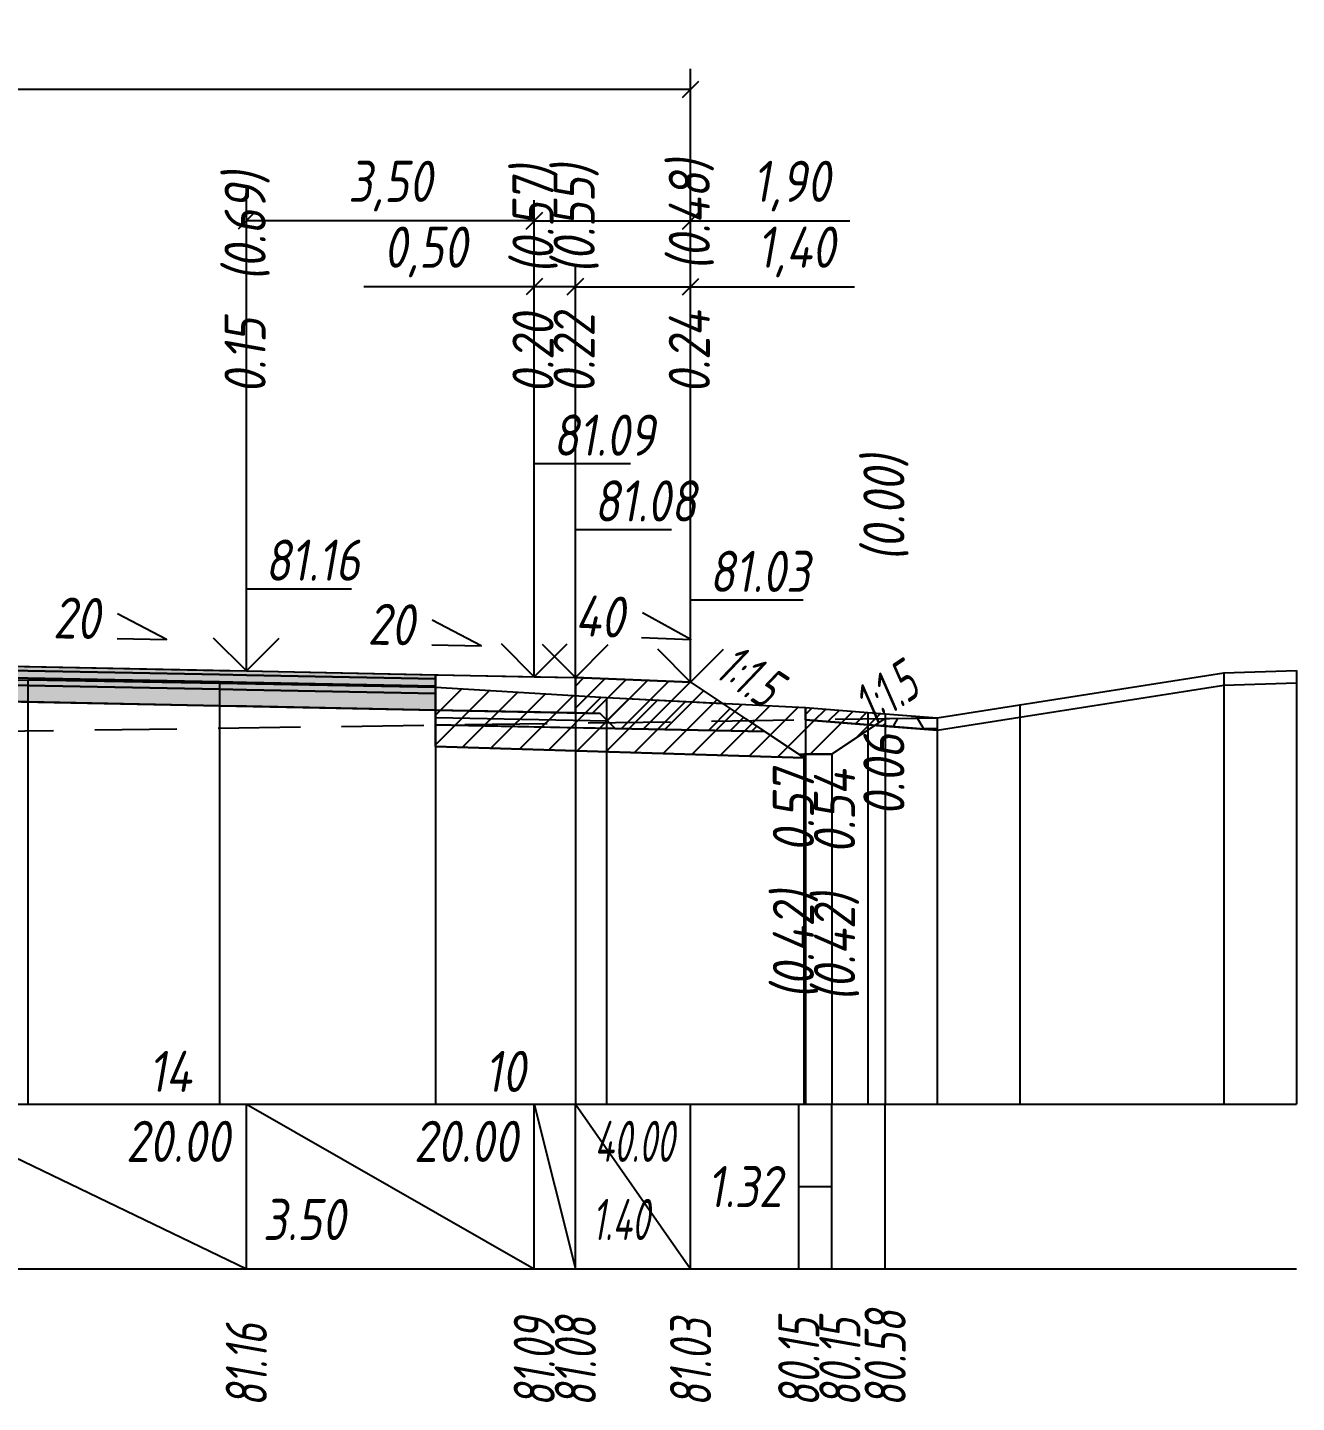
# Model space of a CAD drawing. Extents: x -717 to 1451, y -133302 to 233.
# Drawn here: x 167 to 244.1, y -23617.1 to -23533.6 of the extents above; entities that cross this region are included whole.
import ezdxf
from ezdxf.enums import TextEntityAlignment as Align

# ---------------------------------------------------------------- set-up
doc = ezdxf.new("R2010")
doc.units = 0
doc.linetypes.add('штриховая', pattern=[0.75, 0.5, -0.25])
for name, color, linetype in [('Интерполированный поперечник', 2, 'Continuous'), ('Код_514', 1, 'Continuous'), ('Контур_0', 7, 'Continuous'), ('Контур_2521', 7, 'Continuous'), ('Контур_2564', 7, 'Continuous'), ('Контур_2660', 7, 'Continuous'), ('Контур_2665', 7, 'Continuous'), ('Контур_400', 7, 'Continuous'), ('Контур_508', 7, 'Continuous'), ('Контур_512', 7, 'Continuous'), ('Контур_513', 7, 'Continuous'), ('Контур_818', 7, 'Continuous'), ('Красный поперечник', 1, 'Continuous'), ('Объём_2501', 7, 'Continuous'), ('Объём_2564', 7, 'Continuous'), ('Объём_2650', 7, 'Continuous'), ('Объём_2660', 7, 'Continuous'), ('Объём_2661', 7, 'Continuous'), ('Объём_2662', 7, 'Continuous'), ('Объём_2663', 7, 'Continuous'), ('Объём_2664', 7, 'Continuous'), ('Объём_2665', 7, 'Continuous'), ('Объём_2666', 7, 'Continuous'), ('Объём_2667', 7, 'Continuous'), ('Объём_2668', 7, 'Continuous'), ('Объём_2669', 7, 'Continuous'), ('Объём_2675', 7, 'Continuous'), ('Объём_2753', 7, 'Continuous'), ('Откосы', 7, 'Continuous'), ('Отметки покрытия', 7, 'Continuous'), ('Рабочие отметки', 7, 'Continuous'), ('Рабочие отметки доп.', 7, 'Continuous'), ('Слои выравнивания', 7, 'Continuous'), ('Таблица', 7, 'Continuous'), ('Уклоны проезжей части', 7, 'Continuous'), ('Черный поперечник', 3, 'Continuous')]:
    doc.layers.add(name, color=color, linetype=linetype)
for name, color, linetype, true_color in [('Контур_2540', 2, 'Continuous', 0xffff00), ('Контур_2560', 2, 'Continuous', 0xffff00), ('Контур_2561', 7, 'Continuous', 0xff8040), ('Контур_2562', 3, 'Continuous', 0x00ff00), ('Контур_2563', 7, 'Continuous', 0xff8000), ('Контур_2570', 7, 'Continuous', 0x80ff00), ('Контур_2725', 7, 'Continuous', 0x323232), ('Контур_2736', 4, 'Continuous', 0x00ffff), ('Контур_2737', 4, 'Continuous', 0x00ffff), ('Контур_2738', 4, 'Continuous', 0x00ffff), ('Контур_2739', 4, 'Continuous', 0x00ffff), ('Контур_2741', 4, 'Continuous', 0x00ffff), ('Контур_2742', 4, 'Continuous', 0x00ffff), ('Контур_2743', 4, 'Continuous', 0x00ffff), ('Контур_2744', 7, 'Continuous', 0xa4ffff), ('Контур_2745', 7, 'Continuous', 0xa4ffff), ('Контур_2747', 4, 'Continuous', 0x00ffff), ('Контур_2748', 4, 'Continuous', 0x00ffff), ('Контур_2749', 4, 'Continuous', 0x00ffff), ('Контур_2750', 4, 'Continuous', 0x00ffff), ('Контур_2751', 4, 'Continuous', 0x00ffff), ('Контур_2752', 4, 'Continuous', 0x00ffff), ('Контур_2760', 7, 'Continuous', 0x323232), ('Контур_2761', 7, 'Continuous', 0x323232), ('Контур_2762', 7, 'Continuous', 0x323232), ('Контур_2763', 7, 'Continuous', 0x323232), ('Контур_402', 7, 'Continuous', 0xff6464), ('Контур_703', 4, 'Continuous', 0x00ffff), ('Контур_705', 4, 'Continuous', 0x00ffff), ('Контур_707', 4, 'Continuous', 0x00ffff), ('Контур_720', 131, 'Continuous', 0xaaffff), ('Объём_2500', 7, 'Continuous', 0xc0c0c0), ('Объём_2520', 7, 'Continuous', 0x80ffff), ('Объём_2540', 2, 'Continuous', 0xffff00), ('Объём_2560', 2, 'Continuous', 0xffff00), ('Объём_2561', 7, 'Continuous', 0xff8040), ('Объём_2562', 3, 'Continuous', 0x00ff00), ('Объём_2563', 7, 'Continuous', 0xff8000), ('Объём_2570', 7, 'Continuous', 0x80ff00), ('Объём_2600', 7, 'Continuous', 0x808000), ('Объём_2746', 2, 'Continuous', 0xffff00)]:
    doc.layers.add(name, color=color, linetype=linetype, true_color=true_color)
doc.styles.get("Standard").update_dxf_attribs({"font": 'txt', "height": 2.5})
doc.styles.add('М', font='romand.shx', dxfattribs={"width": 0.8, "oblique": 10, "height": 2.5})
doc.dimstyles.new('ISO-25', dxfattribs={"dimtxt": 2.5, "dimasz": 2.5, "dimexe": 1.25, "dimexo": 0.625, "dimtad": 1, "dimtxsty": 'Standard', "dimcen": 2.5, "dimadec": 0, "dimazin": 0, "dimtfac": 1, "dimtmove": 0, "dimatfit": 3, "dimfxl": 1, "dimarcsym": 0})

# ---------------------------------------------------------------- blocks, each defined once
blk = doc.blocks.new('_Oblique')
at = {"color": 0, "linetype": 'ByBlock', "lineweight": -2}
blk.add_line((-0.5, -0.5), (0.5, 0.5), dxfattribs=at)
blk = doc.blocks.new('*D569')
at = {"color": 0, "lineweight": -2, "transparency": 16777216}
for p, q in [((200.302, -23572.498), (200.302, -23548.058)), ((207.302, -23572.778), (207.302, -23548.058)), ((200.302, -23549.308), (207.302, -23549.308)), ((207.302, -23549.308), (217.271, -23549.308))]:
    blk.add_line(p, q, dxfattribs=at)
at = {"layer": 'Defpoints', "color": 0, "transparency": 16777216}
for p in [(207.302, -23549.308), (200.302, -23573.123), (207.302, -23573.403)]:
    blk.add_point(p, dxfattribs=at)
at = {"color": 0, "lineweight": -2, "transparency": 16777216, "rotation": 180}
blk.add_blockref('_Oblique', (200.302, -23549.308), dxfattribs=at)
at = {"color": 0, "lineweight": -2, "transparency": 16777216}
blk.add_blockref('_Oblique', (207.302, -23549.308), dxfattribs=at)
at = {"color": 0, "transparency": 16777216, "insert": (213.73, -23547.195), "char_height": 2.5, "width": 8.75, "attachment_point": 5, "style": 'М'}
blk.add_mtext('1,40', dxfattribs=at)
blk = doc.blocks.new('*D571')
at = {"color": 0, "lineweight": -2, "transparency": 16777216}
for p, q in [((197.802, -23572.448), (197.802, -23548.058)), ((200.302, -23572.498), (200.302, -23548.058)), ((197.802, -23549.308), (187.436, -23549.308)), ((200.302, -23549.308), (197.802, -23549.308))]:
    blk.add_line(p, q, dxfattribs=at)
at = {"layer": 'Defpoints', "color": 0, "transparency": 16777216}
for p in [(200.302, -23549.308), (197.802, -23573.073), (200.302, -23573.123)]:
    blk.add_point(p, dxfattribs=at)
at = {"color": 0, "lineweight": -2, "transparency": 16777216, "rotation": 180}
blk.add_blockref('_Oblique', (197.802, -23549.308), dxfattribs=at)
at = {"color": 0, "lineweight": -2, "transparency": 16777216}
blk.add_blockref('_Oblique', (200.302, -23549.308), dxfattribs=at)
at = {"color": 0, "transparency": 16777216, "insert": (191.197, -23547.195), "char_height": 2.5, "width": 9.16667, "attachment_point": 5, "style": 'М'}
blk.add_mtext('0,50', dxfattribs=at)
blk = doc.blocks.new('*D573')
at = {"color": 0, "lineweight": -2, "transparency": 16777216}
for p, q in [((180.302, -23572.098), (180.302, -23544.058)), ((197.802, -23572.448), (197.802, -23544.058)), ((197.802, -23545.308), (180.302, -23545.308))]:
    blk.add_line(p, q, dxfattribs=at)
at = {"layer": 'Defpoints', "color": 0, "transparency": 16777216}
for p in [(180.302, -23545.308), (180.302, -23572.723), (197.802, -23573.073)]:
    blk.add_point(p, dxfattribs=at)
at = {"color": 0, "lineweight": -2, "transparency": 16777216, "rotation": 180}
blk.add_blockref('_Oblique', (180.302, -23545.308), dxfattribs=at)
at = {"color": 0, "lineweight": -2, "transparency": 16777216}
blk.add_blockref('_Oblique', (197.802, -23545.308), dxfattribs=at)
at = {"color": 0, "transparency": 16777216, "insert": (189.052, -23543.195), "char_height": 2.5, "width": 9.58333, "attachment_point": 5, "style": 'М'}
blk.add_mtext('3,50', dxfattribs=at)
blk = doc.blocks.new('*D574')
at = {"color": 0, "lineweight": -2, "transparency": 16777216}
for p, q in [((197.802, -23572.448), (197.802, -23544.058)), ((207.302, -23572.778), (207.302, -23544.058)), ((197.802, -23545.308), (207.302, -23545.308)), ((207.302, -23545.308), (216.984, -23545.308))]:
    blk.add_line(p, q, dxfattribs=at)
at = {"layer": 'Defpoints', "color": 0, "transparency": 16777216}
for p in [(197.802, -23545.308), (197.802, -23573.073), (207.302, -23573.403)]:
    blk.add_point(p, dxfattribs=at)
at = {"color": 0, "lineweight": -2, "transparency": 16777216, "rotation": 180}
blk.add_blockref('_Oblique', (197.802, -23545.308), dxfattribs=at)
at = {"color": 0, "lineweight": -2, "transparency": 16777216}
blk.add_blockref('_Oblique', (207.302, -23545.308), dxfattribs=at)
at = {"color": 0, "transparency": 16777216, "insert": (213.444, -23543.195), "char_height": 2.5, "width": 8.75, "attachment_point": 5, "style": 'М'}
blk.add_mtext('1,90', dxfattribs=at)
blk = doc.blocks.new('*D576')
at = {"color": 0, "lineweight": -2, "transparency": 16777216}
for p, q in [((111.802, -23572.778), (111.802, -23536.058)), ((207.302, -23572.778), (207.302, -23536.058)), ((111.802, -23537.308), (207.302, -23537.308))]:
    blk.add_line(p, q, dxfattribs=at)
at = {"layer": 'Defpoints', "color": 0, "transparency": 16777216}
for p in [(207.302, -23537.308), (111.802, -23573.403), (207.302, -23573.403)]:
    blk.add_point(p, dxfattribs=at)
at = {"color": 0, "lineweight": -2, "transparency": 16777216, "rotation": 180}
blk.add_blockref('_Oblique', (111.802, -23537.308), dxfattribs=at)
at = {"color": 0, "lineweight": -2, "transparency": 16777216}
blk.add_blockref('_Oblique', (207.302, -23537.308), dxfattribs=at)
at = {"color": 0, "transparency": 16777216, "insert": (159.552, -23535.195), "char_height": 2.5, "width": 10.41667, "attachment_point": 5, "style": 'М'}
blk.add_mtext('19,10', dxfattribs=at)

msp = doc.modelspace()

# ---------------------------------------------------------------- hatches: boundary and pattern name
at = {"layer": 'Объём_2563'}
h = msp.add_hatch(dxfattribs=at)
h.set_pattern_fill('ANSI31', color=256, scale=0.3)
h.paths.add_polyline_path([(202.72, -23576.159), (201.802, -23575.241), (200.302, -23575.211), (200.302, -23573.061), (207.302, -23573.341), (211.802, -23576.341)])
at = {"layer": 'Объём_2570'}
h = msp.add_hatch(dxfattribs=at)
h.set_pattern_fill('ANSI31', color=256, scale=0.2)
h.paths.add_polyline_path([(218.083, -23575.177), (219.13, -23575.261), (219.13, -23576.011), (214.289, -23575.639), (214.289, -23574.889)])
at = {"layer": 'Объём_2600'}
h = msp.add_hatch(dxfattribs=at)
h.set_pattern_fill('ANSI31', color=6, scale=0.4)
h.paths.add_polyline_path([(215.879, -23577.725), (214.193, -23577.725), (214.193, -23577.935), (191.788, -23577.263), (191.788, -23573.637), (202.184, -23574.27), (214.289, -23574.889), (214.289, -23575.639), (218.523, -23575.962)])
h = msp.add_hatch(dxfattribs=at)
h.set_pattern_fill('HONEY', color=5, scale=0.3)
h.paths.add_polyline_path([(219.13, -23575.558), (222.283, -23575.513), (222.283, -23576.263), (218.523, -23575.962)])
at = {"layer": 'Слои выравнивания'}
for color, points in [(2, [(159.552, -23572.246), (167.029, -23572.395), (178.662, -23572.628), (180.302, -23572.661), (191.788, -23572.89), (191.788, -23573.14), (180.302, -23572.911), (178.662, -23572.878), (167.029, -23572.645), (159.552, -23572.496)]), (3, [(159.552, -23572.496), (167.029, -23572.645), (178.662, -23572.878), (180.302, -23572.911), (191.788, -23573.14), (191.788, -23573.59), (180.302, -23573.361), (178.662, -23573.328), (167.029, -23573.095), (159.552, -23572.946)]), (4, [(159.552, -23572.946), (167.029, -23573.095), (178.662, -23573.328), (180.302, -23573.361), (191.788, -23573.59), (191.788, -23574.04), (180.302, -23573.811), (178.662, -23573.778), (167.029, -23573.545), (159.552, -23573.396)]), (5, [(159.552, -23573.396), (167.029, -23573.545), (178.662, -23573.778), (180.302, -23573.811), (191.788, -23574.04), (191.788, -23575.04), (180.302, -23574.811), (178.662, -23574.778), (167.029, -23574.545), (159.552, -23574.396)])]:
    msp.add_hatch(color=color, dxfattribs=at).paths.add_polyline_path(points)

# ---------------------------------------------------------------- linework, layer by layer
at = {"layer": 'Интерполированный поперечник', "linetype": 'штриховая', "ltscale": 10, "flags": 128}
msp.add_lwpolyline([(111.091, -23577.101), (222.283, -23575.513)], dxfattribs=at)
at = {"layer": 'Код_514'}
for p, q in [((159.552, -23599), (180.302, -23609)), ((180.302, -23609), (180.302, -23599)), ((180.302, -23599), (197.802, -23609)), ((197.802, -23609), (197.802, -23599)), ((197.802, -23599), (200.302, -23609)), ((200.302, -23609), (200.302, -23599)), ((200.302, -23599), (207.302, -23609)), ((207.302, -23609), (207.302, -23599)), ((213.879, -23609), (213.879, -23599)), ((215.879, -23609), (215.879, -23599)), ((219.13, -23609), (219.13, -23599)), ((213.879, -23604), (215.879, -23604))]:
    msp.add_line(p, q, dxfattribs=at)
at = {"layer": 'Контур_0', "flags": 128}
for points in [[(191.788, -23572.89), (200.302, -23573.061), (200.302, -23575.211), (191.788, -23575.04), (191.788, -23572.89), (191.788, -23572.89)], [(207.302, -23573.341), (210.806, -23575.677), (210.806, -23575.677), (210.806, -23575.677), (210.806, -23575.677), (210.806, -23575.677), (210.806, -23575.677), (210.806, -23575.677), (210.806, -23575.677), (210.806, -23575.677), (210.806, -23575.677), (210.806, -23575.677), (210.806, -23575.677), (210.806, -23575.677), (210.806, -23575.677), (213.879, -23577.725)], [(207.302, -23573.341), (210.806, -23575.677), (210.806, -23575.677), (210.806, -23575.677), (210.806, -23575.677), (210.806, -23575.677), (210.806, -23575.677), (210.806, -23575.677), (210.806, -23575.677), (210.806, -23575.677), (210.806, -23575.677), (210.806, -23575.677), (210.806, -23575.677), (210.806, -23575.677), (210.806, -23575.677), (213.879, -23577.725), (215.879, -23577.725), (219.13, -23575.558), (219.13, -23575.558), (219.13, -23575.558), (219.13, -23575.558), (219.13, -23575.558), (219.13, -23575.558), (219.13, -23575.558), (219.13, -23575.558), (219.13, -23575.558), (219.13, -23575.558), (219.13, -23575.558), (219.13, -23575.558), (219.13, -23575.558)], [(200.302, -23576.111), (191.788, -23575.94), (191.788, -23575.04), (201.802, -23575.241), (202.72, -23576.159), (200.302, -23576.111), (200.302, -23576.111)], [(200.302, -23575.211), (201.802, -23575.241), (202.72, -23576.159), (211.802, -23576.341)]]:
    msp.add_lwpolyline(points, dxfattribs=at)
at = {"layer": 'Контур_2521', "color": 250, "flags": 128}
msp.add_lwpolyline([(191.788, -23575.49), (202.261, -23575.7)], dxfattribs=at)
at = {"layer": 'Контур_2540', "flags": 128}
msp.add_lwpolyline([(197.802, -23576.061), (211.802, -23576.341), (214.193, -23577.935), (191.788, -23577.263), (191.788, -23575.94), (197.802, -23576.061), (197.802, -23576.061)], dxfattribs=at)
at = {"layer": 'Контур_2560', "flags": 128}
msp.add_lwpolyline([(200.302, -23573.061), (207.302, -23573.341), (207.302, -23573.341), (207.302, -23573.341)], dxfattribs=at)
at = {"layer": 'Контур_2561', "flags": 128}
msp.add_lwpolyline([(200.302, -23573.061), (200.302, -23573.061), (207.302, -23573.341), (207.302, -23573.341), (200.302, -23573.061)], dxfattribs=at)
at = {"layer": 'Контур_2562', "flags": 128}
msp.add_lwpolyline([(207.302, -23573.341), (207.302, -23573.341), (207.302, -23573.341), (207.302, -23573.341), (207.302, -23573.341)], dxfattribs=at)
at = {"layer": 'Контур_2563', "flags": 128}
msp.add_lwpolyline([(202.72, -23576.159), (201.802, -23575.241), (200.302, -23575.211), (200.302, -23573.061), (207.302, -23573.341), (211.802, -23576.341), (202.72, -23576.159), (202.72, -23576.159)], dxfattribs=at)
at = {"layer": 'Контур_2564', "flags": 128}
msp.add_lwpolyline([(200.302, -23573.061), (207.302, -23573.341)], dxfattribs=at)
at = {"layer": 'Контур_2570', "flags": 128}
msp.add_lwpolyline([(159.552, -23573.34), (167.029, -23573.198), (178.662, -23573.396), (191.788, -23573.637), (202.184, -23574.27), (214.289, -23574.889), (214.289, -23575.639), (218.083, -23575.927), (222.283, -23576.263), (222.283, -23576.263), (227.306, -23575.473), (239.709, -23573.528), (244.13, -23573.376)], dxfattribs=at)
at = {"layer": 'Контур_2660', "flags": 128}
msp.add_lwpolyline([(191.788, -23577.263), (214.193, -23577.935)], dxfattribs=at)
at = {"layer": 'Контур_2665', "flags": 128}
msp.add_lwpolyline([(207.302, -23573.341), (207.302, -23573.341)], dxfattribs=at)
at = {"layer": 'Контур_2725', "flags": 128}
msp.add_lwpolyline([(142.167, -23574.743), (153.997, -23574.507), (159.552, -23574.396), (167.029, -23574.545), (178.662, -23574.778), (180.302, -23574.811), (191.788, -23575.04)], dxfattribs=at)
at = {"layer": 'Контур_2736', "flags": 128}
for points in [[(207.302, -23573.341), (210.806, -23575.677)], [(210.806, -23575.677), (213.879, -23577.725)]]:
    msp.add_lwpolyline(points, dxfattribs=at)
at = {"layer": 'Контур_2737', "flags": 128}
msp.add_lwpolyline([(210.806, -23575.677), (210.806, -23575.677)], dxfattribs=at)
at = {"layer": 'Контур_2738', "flags": 128}
msp.add_lwpolyline([(210.806, -23575.677), (210.806, -23575.677)], dxfattribs=at)
at = {"layer": 'Контур_2739', "flags": 128}
msp.add_lwpolyline([(210.806, -23575.677), (210.806, -23575.677)], dxfattribs=at)
at = {"layer": 'Контур_2741', "flags": 128}
msp.add_lwpolyline([(219.13, -23575.558), (219.13, -23575.558)], dxfattribs=at)
at = {"layer": 'Контур_2742', "flags": 128}
msp.add_lwpolyline([(219.13, -23575.558), (219.13, -23575.558)], dxfattribs=at)
at = {"layer": 'Контур_2743', "flags": 128}
msp.add_lwpolyline([(219.13, -23575.558), (219.13, -23575.558)], dxfattribs=at)
at = {"layer": 'Контур_2744', "flags": 128}
msp.add_lwpolyline([(219.13, -23575.558), (219.13, -23575.558)], dxfattribs=at)
msp.add_lwpolyline([(219.13, -23575.558), (219.13, -23575.558)], dxfattribs=at)
msp.add_lwpolyline([(219.13, -23575.558), (219.13, -23575.558)], dxfattribs=at)
msp.add_lwpolyline([(219.13, -23575.558), (219.13, -23575.558)], dxfattribs=at)
msp.add_lwpolyline([(219.13, -23575.558), (219.13, -23575.558)], dxfattribs=at)
msp.add_lwpolyline([(219.13, -23575.558), (219.13, -23575.558)], dxfattribs=at)
at = {"layer": 'Контур_2745', "flags": 128}
msp.add_lwpolyline([(210.806, -23575.677), (210.806, -23575.677)], dxfattribs=at)
msp.add_lwpolyline([(210.806, -23575.677), (210.806, -23575.677)], dxfattribs=at)
msp.add_lwpolyline([(210.806, -23575.677), (210.806, -23575.677)], dxfattribs=at)
msp.add_lwpolyline([(210.806, -23575.677), (210.806, -23575.677)], dxfattribs=at)
msp.add_lwpolyline([(210.806, -23575.677), (210.806, -23575.677)], dxfattribs=at)
msp.add_lwpolyline([(210.806, -23575.677), (210.806, -23575.677)], dxfattribs=at)
at = {"layer": 'Контур_2747', "flags": 128}
msp.add_lwpolyline([(210.806, -23575.677), (210.806, -23575.677)], dxfattribs=at)
at = {"layer": 'Контур_2748', "flags": 128}
msp.add_lwpolyline([(210.806, -23575.677), (210.806, -23575.677)], dxfattribs=at)
at = {"layer": 'Контур_2749', "flags": 128}
msp.add_lwpolyline([(210.806, -23575.677), (210.806, -23575.677)], dxfattribs=at)
at = {"layer": 'Контур_2750', "flags": 128}
msp.add_lwpolyline([(219.13, -23575.558), (219.13, -23575.558)], dxfattribs=at)
at = {"layer": 'Контур_2751', "flags": 128}
msp.add_lwpolyline([(219.13, -23575.558), (219.13, -23575.558)], dxfattribs=at)
at = {"layer": 'Контур_2752', "flags": 128}
msp.add_lwpolyline([(219.13, -23575.558), (219.13, -23575.558)], dxfattribs=at)
at = {"layer": 'Контур_2760', "flags": 128}
msp.add_lwpolyline([(142.167, -23572.593), (153.997, -23572.357), (159.552, -23572.246), (167.029, -23572.395), (178.662, -23572.628), (180.302, -23572.661), (191.788, -23572.89)], dxfattribs=at)
at = {"layer": 'Контур_2761', "flags": 128}
msp.add_lwpolyline([(142.167, -23572.843), (153.997, -23572.607), (159.552, -23572.496), (167.029, -23572.645), (178.662, -23572.878), (180.302, -23572.911), (191.788, -23573.14)], dxfattribs=at)
at = {"layer": 'Контур_2762', "flags": 128}
msp.add_lwpolyline([(142.167, -23573.293), (153.997, -23573.057), (159.552, -23572.946), (167.029, -23573.095), (178.662, -23573.328), (180.302, -23573.361), (191.788, -23573.59)], dxfattribs=at)
at = {"layer": 'Контур_2763', "flags": 128}
msp.add_lwpolyline([(142.167, -23573.743), (153.997, -23573.507), (159.552, -23573.396), (167.029, -23573.545), (178.662, -23573.778), (180.302, -23573.811), (191.788, -23574.04)], dxfattribs=at)
at = {"layer": 'Контур_400', "flags": 128}
msp.add_lwpolyline([(159.552, -23572.246), (180.302, -23572.661), (197.802, -23573.011), (197.802, -23573.011), (197.802, -23573.011), (197.802, -23573.011), (197.802, -23573.011), (197.802, -23573.011), (200.302, -23573.061)], dxfattribs=at)
at = {"layer": 'Контур_402', "flags": 128}
msp.add_lwpolyline([(105, -23577.932), (142.167, -23576.817), (142.167, -23574.743), (159.552, -23574.396), (191.788, -23575.04), (191.788, -23577.263), (214.193, -23577.935)], dxfattribs=at)
at = {"layer": 'Контур_508', "flags": 128}
msp.add_lwpolyline([(105, -23577.932), (142.167, -23576.817), (142.167, -23574.743), (159.552, -23574.396), (191.788, -23575.04), (191.788, -23577.263), (214.193, -23577.935), (214.193, -23577.725), (215.879, -23577.725), (219.13, -23575.558)], dxfattribs=at)
at = {"layer": 'Контур_512', "flags": 128}
msp.add_lwpolyline([(191.788, -23577.263), (214.193, -23577.935), (214.193, -23577.725), (215.879, -23577.725), (219.13, -23575.558)], dxfattribs=at)
at = {"layer": 'Контур_513', "flags": 128}
msp.add_lwpolyline([(105, -23577.932), (142.167, -23576.817), (142.167, -23574.743), (159.552, -23574.396), (191.788, -23575.04), (191.788, -23577.263), (214.193, -23577.935), (214.193, -23577.725), (215.879, -23577.725), (219.13, -23575.558)], dxfattribs=at)
at = {"layer": 'Контур_703', "flags": 128}
msp.add_lwpolyline([(207.302, -23573.341), (210.806, -23575.677)], dxfattribs=at)
at = {"layer": 'Контур_705', "flags": 128}
msp.add_lwpolyline([(210.806, -23575.677), (210.806, -23575.677)], dxfattribs=at)
at = {"layer": 'Контур_707', "flags": 128}
msp.add_lwpolyline([(215.879, -23577.725), (219.13, -23575.558)], dxfattribs=at)
at = {"layer": 'Контур_720', "flags": 128}
msp.add_lwpolyline([(213.879, -23577.725), (215.879, -23577.725)], dxfattribs=at)
at = {"layer": 'Контур_818', "flags": 128}
msp.add_lwpolyline([(105, -23578.625), (111.091, -23577.851), (111.091, -23577.851), (115.291, -23577.09), (118.099, -23576.143), (118.099, -23575.393), (129.663, -23574.537), (142.167, -23573.633), (153.997, -23573.445), (159.552, -23573.34), (167.029, -23573.198), (178.662, -23573.396), (191.788, -23573.637), (202.184, -23574.27), (214.289, -23574.889), (214.289, -23575.639), (218.083, -23575.927), (219.13, -23576.011)], dxfattribs=at)
at = {"layer": 'Красный поперечник'}
for p, q in [((159.552, -23572.246), (180.302, -23572.661)), ((180.302, -23572.661), (197.802, -23573.011)), ((197.802, -23573.011), (200.302, -23573.061)), ((200.302, -23573.061), (207.302, -23573.341)), ((207.302, -23573.341), (213.879, -23577.725)), ((215.879, -23577.725), (219.13, -23575.558)), ((219.13, -23575.558), (219.13, -23599)), ((191.788, -23577.263), (191.788, -23599)), ((213.879, -23577.725), (215.879, -23577.725)), ((214.193, -23577.725), (214.193, -23599)), ((215.879, -23577.725), (215.879, -23599)), ((214.193, -23577.935), (214.193, -23599))]:
    msp.add_line(p, q, dxfattribs=at)
at = {"layer": 'Объём_2500', "flags": 128}
msp.add_lwpolyline([(191.788, -23572.89), (200.302, -23573.061), (200.302, -23575.211), (191.788, -23575.04), (191.788, -23572.89), (191.788, -23572.89)], dxfattribs=at)
at = {"layer": 'Объём_2501', "flags": 128}
msp.add_lwpolyline([(159.552, -23572.246), (180.302, -23572.661), (197.802, -23573.011), (197.802, -23573.011), (197.802, -23573.011), (197.802, -23573.011), (197.802, -23573.011), (197.802, -23573.011), (200.302, -23573.061)], dxfattribs=at)
at = {"layer": 'Объём_2520', "color": 250, "flags": 128}
msp.add_lwpolyline([(200.302, -23576.111), (191.788, -23575.94), (191.788, -23575.04), (201.802, -23575.241), (202.72, -23576.159), (200.302, -23576.111), (200.302, -23576.111)], dxfattribs=at)
at = {"layer": 'Объём_2540', "flags": 128}
msp.add_lwpolyline([(197.802, -23576.061), (211.802, -23576.341), (214.193, -23577.935), (191.788, -23577.263), (191.788, -23575.94), (197.802, -23576.061), (197.802, -23576.061)], dxfattribs=at)
at = {"layer": 'Объём_2560', "flags": 128}
msp.add_lwpolyline([(200.302, -23573.061), (207.302, -23573.341), (207.302, -23573.341), (207.302, -23573.341)], dxfattribs=at)
at = {"layer": 'Объём_2561', "flags": 128}
msp.add_lwpolyline([(200.302, -23573.061), (200.302, -23573.061), (207.302, -23573.341), (207.302, -23573.341), (200.302, -23573.061)], dxfattribs=at)
at = {"layer": 'Объём_2562', "flags": 128}
msp.add_lwpolyline([(207.302, -23573.341), (207.302, -23573.341), (207.302, -23573.341), (207.302, -23573.341), (207.302, -23573.341)], dxfattribs=at)
at = {"layer": 'Объём_2563', "color": 250, "flags": 128}
msp.add_lwpolyline([(202.72, -23576.159), (201.802, -23575.241), (200.302, -23575.211), (200.302, -23573.061), (207.302, -23573.341), (211.802, -23576.341), (202.72, -23576.159), (202.72, -23576.159)], dxfattribs=at)
at = {"layer": 'Объём_2564', "flags": 128}
msp.add_lwpolyline([(200.302, -23573.061), (207.302, -23573.341)], dxfattribs=at)
at = {"layer": 'Объём_2570', "flags": 128}
msp.add_lwpolyline([(218.083, -23575.177), (219.13, -23575.261), (219.13, -23576.011), (214.289, -23575.639), (214.289, -23574.889), (218.083, -23575.177), (218.083, -23575.177)], dxfattribs=at)
at = {"layer": 'Объём_2600', "color": 5, "flags": 128}
msp.add_lwpolyline([(219.13, -23575.558), (222.283, -23575.513), (222.283, -23576.263), (218.523, -23575.962), (219.13, -23575.558), (219.13, -23575.558)], dxfattribs=at)
at = {"layer": 'Объём_2650', "color": 6, "flags": 128}
msp.add_lwpolyline([(215.879, -23577.725), (214.193, -23577.725), (214.193, -23577.935), (191.788, -23577.263), (191.788, -23573.637), (202.184, -23574.27), (214.289, -23574.889), (214.289, -23575.639), (218.523, -23575.962), (215.879, -23577.725), (215.879, -23577.725)], dxfattribs=at)
at = {"layer": 'Объём_2660', "flags": 128}
msp.add_lwpolyline([(191.788, -23577.263), (214.193, -23577.935)], dxfattribs=at)
at = {"layer": 'Объём_2661', "flags": 128}
msp.add_lwpolyline([(207.302, -23573.341), (210.806, -23575.677), (213.879, -23577.725)], dxfattribs=at)
at = {"layer": 'Объём_2662', "flags": 128}
msp.add_lwpolyline([(215.879, -23577.725), (219.13, -23575.558)], dxfattribs=at)
at = {"layer": 'Объём_2663', "flags": 128}
msp.add_lwpolyline([(213.879, -23577.725), (215.879, -23577.725)], dxfattribs=at)
at = {"layer": 'Объём_2664', "flags": 128}
msp.add_lwpolyline([(213.879, -23577.725), (215.879, -23577.725)], dxfattribs=at)
at = {"layer": 'Объём_2665', "flags": 128}
msp.add_lwpolyline([(207.302, -23573.341), (207.302, -23573.341)], dxfattribs=at)
at = {"layer": 'Объём_2666', "flags": 128}
for points in [[(207.302, -23573.341), (210.806, -23575.677)], [(210.806, -23575.677), (213.879, -23577.725)]]:
    msp.add_lwpolyline(points, dxfattribs=at)
at = {"layer": 'Объём_2667', "flags": 128}
for points in [[(210.806, -23575.677), (210.806, -23575.677)], [(219.13, -23575.558), (219.13, -23575.558)]]:
    msp.add_lwpolyline(points, dxfattribs=at)
at = {"layer": 'Объём_2668', "flags": 128}
for points in [[(210.806, -23575.677), (210.806, -23575.677)], [(219.13, -23575.558), (219.13, -23575.558)]]:
    msp.add_lwpolyline(points, dxfattribs=at)
at = {"layer": 'Объём_2669', "flags": 128}
for points in [[(210.806, -23575.677), (210.806, -23575.677)], [(219.13, -23575.558), (219.13, -23575.558)]]:
    msp.add_lwpolyline(points, dxfattribs=at)
at = {"layer": 'Объём_2675', "flags": 128}
for points in [[(210.806, -23575.677), (210.806, -23575.677)], [(210.806, -23575.677), (210.806, -23575.677)], [(210.806, -23575.677), (210.806, -23575.677)], [(210.806, -23575.677), (210.806, -23575.677)], [(210.806, -23575.677), (210.806, -23575.677)], [(210.806, -23575.677), (210.806, -23575.677)], [(219.13, -23575.558), (219.13, -23575.558)], [(219.13, -23575.558), (219.13, -23575.558)], [(219.13, -23575.558), (219.13, -23575.558)], [(219.13, -23575.558), (219.13, -23575.558)], [(219.13, -23575.558), (219.13, -23575.558)], [(219.13, -23575.558), (219.13, -23575.558)]]:
    msp.add_lwpolyline(points, dxfattribs=at)
at = {"layer": 'Объём_2746', "flags": 128}
msp.add_lwpolyline([(214.193, -23577.935), (191.788, -23577.263), (191.788, -23573.637), (202.184, -23574.27), (209.236, -23574.631), (213.879, -23577.725), (214.193, -23577.725), (214.193, -23577.935), (214.193, -23577.935)], dxfattribs=at)
at = {"layer": 'Объём_2753', "flags": 128}
msp.add_lwpolyline([(191.788, -23572.89), (191.788, -23572.89)], dxfattribs=at)
at = {"layer": 'Откосы', "color": 1, "flags": 128}
for points in [[(172.44, -23570.686), (175.439, -23570.746), (172.47, -23569.187)], [(204.312, -23570.628), (207.31, -23570.748), (204.372, -23569.13)], [(191.565, -23571.069), (194.564, -23571.129), (191.595, -23569.569)]]:
    msp.add_lwpolyline(points, dxfattribs=at)
at = {"layer": 'Отметки покрытия', "color": 1}
for p, q in [((197.802, -23573.011), (197.802, -23560.061)), ((197.802, -23560.061), (203.652, -23560.061)), ((200.302, -23573.061), (200.302, -23564.061)), ((200.302, -23564.061), (206.152, -23564.061)), ((180.302, -23572.661), (180.302, -23567.661)), ((180.302, -23567.661), (186.702, -23567.661)), ((207.302, -23573.341), (207.302, -23568.341)), ((207.302, -23568.341), (214.152, -23568.341)), ((180.302, -23572.661), (178.302, -23570.661)), ((180.302, -23572.661), (182.302, -23570.661)), ((197.802, -23573.011), (195.802, -23571.011)), ((197.802, -23573.011), (199.802, -23571.011)), ((200.302, -23573.061), (198.302, -23571.061)), ((200.302, -23573.061), (202.302, -23571.061)), ((207.302, -23573.341), (205.302, -23571.341)), ((207.302, -23573.341), (209.302, -23571.341))]:
    msp.add_line(p, q, dxfattribs=at)
at = {"layer": 'Слои выравнивания'}
for p, q in [((191.788, -23572.89), (191.788, -23599)), ((200.302, -23573.061), (200.302, -23599))]:
    msp.add_line(p, q, dxfattribs=at)
at = {"layer": 'Слои выравнивания', "color": 2, "flags": 128}
msp.add_lwpolyline([(159.552, -23572.246), (167.029, -23572.395), (178.662, -23572.628), (180.302, -23572.661), (191.788, -23572.89), (191.788, -23573.14), (180.302, -23572.911), (178.662, -23572.878), (167.029, -23572.645), (159.552, -23572.496)], close=True, dxfattribs=at)
at = {"layer": 'Слои выравнивания', "color": 3, "flags": 128}
msp.add_lwpolyline([(159.552, -23572.496), (167.029, -23572.645), (178.662, -23572.878), (180.302, -23572.911), (191.788, -23573.14), (191.788, -23573.59), (180.302, -23573.361), (178.662, -23573.328), (167.029, -23573.095), (159.552, -23572.946)], close=True, dxfattribs=at)
at = {"layer": 'Слои выравнивания', "color": 4, "flags": 128}
msp.add_lwpolyline([(159.552, -23572.946), (167.029, -23573.095), (178.662, -23573.328), (180.302, -23573.361), (191.788, -23573.59), (191.788, -23574.04), (180.302, -23573.811), (178.662, -23573.778), (167.029, -23573.545), (159.552, -23573.396)], close=True, dxfattribs=at)
at = {"layer": 'Слои выравнивания', "color": 5, "flags": 128}
msp.add_lwpolyline([(159.552, -23573.396), (167.029, -23573.545), (178.662, -23573.778), (180.302, -23573.811), (191.788, -23574.04), (191.788, -23575.04), (180.302, -23574.811), (178.662, -23574.778), (167.029, -23574.545), (159.552, -23574.396)], close=True, dxfattribs=at)
at = {"layer": 'Таблица'}
for p, q in [((80, -23599), (244.13, -23599)), ((80, -23609), (244.13, -23609))]:
    msp.add_line(p, q, dxfattribs=at)
at = {"layer": 'Черный поперечник', "color": 7}
for p, q in [((239.709, -23572.778), (239.709, -23599)), ((244.13, -23572.626), (244.13, -23599)), ((167.029, -23573.198), (167.029, -23599)), ((178.662, -23573.396), (178.662, -23599)), ((191.788, -23573.637), (191.788, -23599)), ((202.184, -23574.27), (202.184, -23599)), ((214.289, -23574.889), (214.289, -23599)), ((218.083, -23575.177), (218.083, -23599)), ((227.306, -23574.723), (227.306, -23599)), ((222.283, -23575.513), (222.283, -23599))]:
    msp.add_line(p, q, dxfattribs=at)
at = {"layer": 'Черный поперечник', "flags": 128}
msp.add_lwpolyline([(80, -23579), (85.132, -23578.888), (92.328, -23578.431), (104.127, -23577.986), (111.091, -23577.101), (115.291, -23576.34), (118.099, -23575.393), (129.663, -23574.537), (142.167, -23573.633), (153.997, -23573.445), (159.552, -23573.34), (167.029, -23573.198), (178.662, -23573.396), (191.788, -23573.637), (202.184, -23574.27), (214.289, -23574.889), (218.083, -23575.177), (222.283, -23575.513), (227.306, -23574.723), (239.709, -23572.778), (244.13, -23572.626)], dxfattribs=at)

# ---------------------------------------------------------------- texts
at = {"layer": 'Код_514', "style": 'М', "oblique": 10}
for s, width, p in [('20.00', 0.8, (179.302, -23600)), ('20.00', 0.8, (196.802, -23600)), ('40.00', 0.6, (206.302, -23600))]:
    msp.add_text(s, height=2.5, dxfattribs=dict(at, width=width)).set_placement(p, align=Align.TOP_RIGHT)
at = {"layer": 'Код_514', "style": 'М', "oblique": 10, "width": 0.8}
msp.add_text('1.32', height=2.5, dxfattribs=at).set_placement((210.59, -23604), align=Align.MIDDLE_CENTER)
at = {"layer": 'Код_514', "style": 'М', "oblique": 10}
for s, width, p in [('3.50', 0.8, (181.302, -23608)), ('1.40', 0.6, (201.302, -23608))]:
    msp.add_text(s, height=2.5, dxfattribs=dict(at, width=width)).set_placement(p, align=Align.BOTTOM_LEFT)
at = {"layer": 'Код_514', "style": 'М', "oblique": 10, "width": 0.7}
for s, p in [('80.58', (219.13, -23617.382)), ('81.09', (197.802, -23617.382)), ('81.08', (200.302, -23617.382)), ('81.03', (207.302, -23617.382)), ('80.15', (213.879, -23617.382)), ('80.15', (216.379, -23617.382)), ('81.16', (180.302, -23617.382))]:
    msp.add_text(s, height=2.5, rotation=90, dxfattribs=at).set_placement(p, align=Align.MIDDLE_LEFT)
at = {"layer": 'Отметки покрытия', "color": 1, "style": 'М', "oblique": 10, "width": 0.8}
for s, p in [('81.09', (198.943, -23560.329)), ('81.08', (201.443, -23564.329)), ('81.16', (181.443, -23567.929)), ('81.03', (208.443, -23568.609))]:
    msp.add_text(s, height=2.5, dxfattribs=at).set_placement(p, align=Align.BOTTOM_LEFT)
at = {"layer": 'Рабочие отметки', "color": 1, "style": 'М', "oblique": 10, "width": 0.8}
for s, p in [('0.15', (180.224, -23555.811)), ('0.20', (197.724, -23555.811)), ('0.22', (200.224, -23555.811)), ('0.24', (207.224, -23555.811))]:
    msp.add_text(s, height=2.5, rotation=90, dxfattribs=at).set_placement(p, align=Align.MIDDLE_LEFT)
for s, p in [('0.06', (219.052, -23576.489)), ('0.57', (213.55, -23578.656)), ('0.54', (216.05, -23578.656))]:
    msp.add_text(s, height=2.5, rotation=90, dxfattribs=at).set_placement(p, align=Align.MIDDLE_RIGHT)
at = {"layer": 'Рабочие отметки доп.', "color": 1, "style": 'М', "oblique": 10, "width": 0.8}
for s, p in [('(0.57)', (197.724, -23548.511)), ('(0.55)', (200.224, -23548.511)), ('(0.48)', (207.224, -23548.311)), ('(0.69)', (180.224, -23548.961)), ('(0.00)', (219.052, -23565.989))]:
    msp.add_text(s, height=2.5, rotation=90, dxfattribs=at).set_placement(p, align=Align.MIDDLE_LEFT)
for p in [(213.55, -23586.006), (216.05, -23586.156)]:
    msp.add_text('(0.42)', height=2.5, rotation=90, dxfattribs=at).set_placement(p, align=Align.MIDDLE_RIGHT)
at = {"layer": 'Слои выравнивания', "style": 'М', "oblique": 10, "width": 0.8}
for s, p in [('14', (175.67, -23599)), ('10', (196.045, -23599))]:
    msp.add_text(s, height=2.5, dxfattribs=at).set_placement(p, align=Align.BOTTOM_CENTER)
at = {"layer": 'Уклоны проезжей части', "color": 1, "style": 'М', "oblique": 10}
for s, rotation, width, p in [('20', 358.85423, 0.8, (169.947, -23571.453)), ('20', 358.85423, 0.8, (189.072, -23571.836)), ('40', 357.70938, 0.8, (201.721, -23571.344)), ('1:1.5', 326.30994, 0.6, (209.791, -23574.611)), ('1:1.5', 33.69007, 0.6, (220.289, -23575.674))]:
    msp.add_text(s, height=2.5, rotation=rotation, dxfattribs=dict(at, width=width)).set_placement(p, align=Align.BOTTOM_CENTER)

# ---------------------------------------------------------------- dimensions: what is measured, and where the dimension line sits
at = {"color": 5}
dim = msp.add_linear_dim(base=(207.302, -23537.308), p1=(111.802, -23573.403), p2=(207.302, -23573.403), angle=180, dimstyle='ISO-25', override={"dimasz": 1, "dimlfac": 0.2, "dimzin": 0, "dimtxsty": 'М', "dimblk1": 'Oblique', "dimblk2": 'Oblique', "dimsah": 1}, dxfattribs=at)
dim.commit()
dim.dimension.update_dxf_attribs({"geometry": '*D576', "text_midpoint": (159.552, -23535.195)})
dim = msp.add_linear_dim(base=(180.302, -23545.308), p1=(197.802, -23573.073), p2=(180.302, -23572.723), dimstyle='ISO-25', override={"dimasz": 1, "dimlfac": 0.2, "dimzin": 0, "dimtxsty": 'М', "dimblk1": 'Oblique', "dimblk2": 'Oblique', "dimsah": 1}, dxfattribs=at)
dim.commit()
dim.dimension.update_dxf_attribs({"geometry": '*D573', "text_midpoint": (189.052, -23543.195)})
dim = msp.add_linear_dim(base=(197.802, -23545.308), p1=(207.302, -23573.403), p2=(197.802, -23573.073), dimstyle='ISO-25', override={"dimasz": 1, "dimlfac": 0.2, "dimzin": 0, "dimtxsty": 'М', "dimblk1": 'Oblique', "dimblk2": 'Oblique', "dimsah": 1}, dxfattribs=at)
dim.commit()
dim.dimension.update_dxf_attribs({"geometry": '*D574', "text_midpoint": (213.444, -23545.308), "dimtype": 160})
for base, p1, p2, picture, middle in [((200.302, -23549.308), (197.802, -23573.073), (200.302, -23573.123), '*D571', (191.197, -23549.308)), ((207.302, -23549.308), (200.302, -23573.123), (207.302, -23573.403), '*D569', (213.73, -23549.308))]:
    dim = msp.add_linear_dim(base=base, p1=p1, p2=p2, angle=180, dimstyle='ISO-25', override={"dimasz": 1, "dimlfac": 0.2, "dimzin": 0, "dimtxsty": 'М', "dimblk1": 'Oblique', "dimblk2": 'Oblique', "dimsah": 1}, dxfattribs=at)
    dim.commit()
    dim.dimension.update_dxf_attribs({"geometry": picture, "text_midpoint": middle, "dimtype": 160})

doc.saveas('drawing.dxf')
